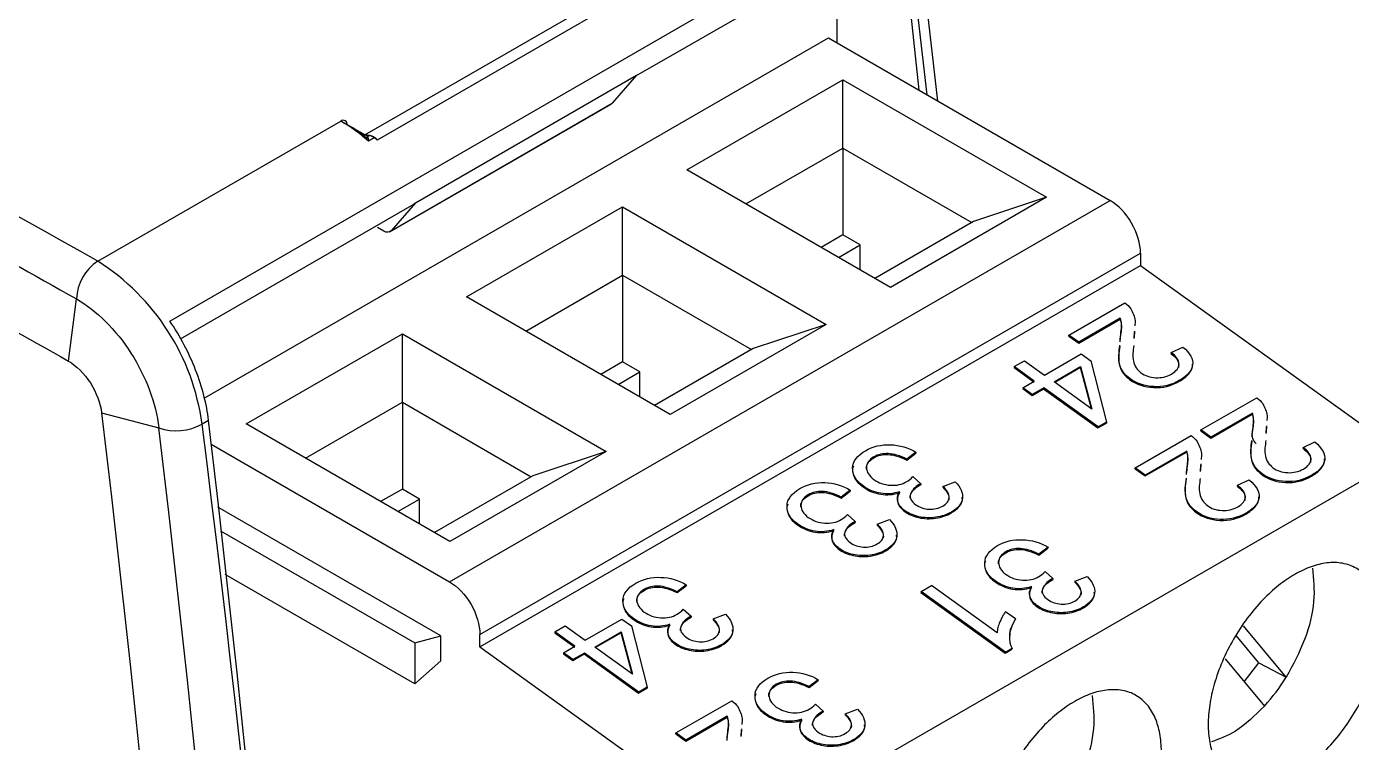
# Model space of a CAD drawing. Header units: millimetres. Extents: x 0 to 432, y 0 to 279.
# Drawn here: x 379.48 to 401.1, y 239.52 to 251.2 of the extents above; entities that cross this region are included whole.
import ezdxf

# ---------------------------------------------------------------- set-up
doc = ezdxf.new("R2010")
doc.units = ezdxf.units.MM

msp = doc.modelspace()

# ---------------------------------------------------------------- linework, layer by layer
for p, q in [((381.822, 246.396), (393.278, 253.009)), ((389.422, 250.396), (393.298, 252.634)), ((392.705, 250.935), (392.705, 252.291)), ((385.002, 249.435), (388.82, 251.639)), ((394.346, 249.987), (394.155, 251.654)), ((388.821, 251.439), (385.204, 249.351)), ((393.907, 251.39), (394.039, 250.165)), ((394.013, 251.451), (394.171, 250.09)), ((382.383, 245.139), (392.564, 251.016)), ((392.564, 251.016), (397.16, 248.363)), ((385.827, 248.328), (389.434, 250.409)), ((389.434, 250.409), (389.035, 249.95)), ((390.251, 248.865), (392.797, 250.335)), ((392.797, 250.335), (396.12, 248.416)), ((392.797, 249.219), (392.797, 250.335)), ((385.41, 247.853), (389.018, 249.936)), ((385.428, 247.868), (389.035, 249.95)), ((380.647, 247.372), (384.607, 249.658)), ((385.049, 249.407), (384.714, 249.596)), ((385.156, 249.387), (385.06, 249.332)), ((391.217, 248.307), (392.797, 249.219)), ((392.797, 249.219), (394.9, 248.005)), ((392.797, 249.219), (392.797, 247.803)), ((393.575, 246.946), (390.251, 248.865)), ((386.383, 242.142), (397.16, 248.363)), ((396.12, 248.416), (393.575, 246.946)), ((396.12, 248.416), (394.929, 248.022)), ((381.994, 246.108), (385.801, 248.306)), ((385.827, 248.328), (385.428, 247.868)), ((385.8, 248.307), (385.827, 248.328)), ((386.659, 246.791), (389.205, 248.261)), ((389.205, 248.261), (392.528, 246.342)), ((389.205, 247.145), (389.205, 248.261)), ((385.311, 247.864), (385.21, 247.922)), ((394.929, 248.022), (393.32, 247.093)), ((392.797, 247.803), (392.444, 247.599)), ((393.08, 247.64), (392.797, 247.803)), ((386.878, 241.285), (397.655, 247.506)), ((392.726, 247.436), (393.08, 247.64)), ((393.08, 247.232), (393.08, 247.64)), ((397.655, 247.506), (397.655, 247.301)), ((386.878, 241.08), (397.655, 247.301)), ((397.655, 247.301), (401.968, 244.2)), ((387.625, 246.234), (389.205, 247.145)), ((389.205, 247.145), (391.308, 245.931)), ((389.205, 247.145), (389.205, 245.73)), ((380.166, 245.745), (380.298, 246.757)), ((389.983, 244.873), (386.659, 246.791)), ((396.486, 246.168), (397.398, 246.694)), ((396.646, 246.037), (397.322, 246.427)), ((397.324, 246.442), (396.648, 246.052)), ((397.324, 246.442), (397.322, 246.427)), ((383.067, 244.718), (385.613, 246.187)), ((385.613, 246.187), (388.936, 244.269)), ((385.613, 245.072), (385.613, 246.187)), ((392.528, 246.342), (389.983, 244.873)), ((392.528, 246.342), (391.337, 245.948)), ((397.549, 246.112), (397.554, 246.219)), ((397.556, 246.234), (397.55, 246.127)), ((396.485, 246.153), (396.486, 246.168)), ((396.485, 246.153), (396.646, 246.037)), ((396.648, 246.052), (396.486, 246.168)), ((396.648, 246.052), (396.646, 246.037)), ((397.32, 246.099), (397.318, 246.084)), ((397.32, 246.059), (397.32, 246.099)), ((398.152, 245.885), (398.345, 245.973)), ((391.337, 245.948), (389.728, 245.02)), ((395.593, 245.653), (395.762, 245.75)), ((395.762, 245.75), (396.09, 245.515)), ((396.09, 245.515), (396.688, 245.86)), ((396.688, 245.86), (396.842, 245.749)), ((396.842, 245.749), (397.1, 244.749)), ((398.152, 245.885), (398.151, 245.869)), ((389.205, 245.73), (388.851, 245.526)), ((389.134, 245.362), (389.488, 245.566)), ((389.488, 245.566), (389.205, 245.73)), ((389.488, 245.158), (389.488, 245.566)), ((395.593, 245.653), (395.591, 245.638)), ((395.591, 245.638), (395.919, 245.402)), ((395.921, 245.417), (395.593, 245.653)), ((396.244, 245.404), (396.676, 245.653)), ((396.674, 245.638), (396.255, 245.396)), ((396.674, 245.638), (396.676, 245.653)), ((396.855, 244.965), (396.674, 245.638)), ((396.676, 245.653), (396.862, 244.96)), ((395.735, 245.31), (395.921, 245.417)), ((396.862, 244.96), (396.244, 245.404)), ((397.483, 245.455), (397.481, 245.44)), ((398.292, 245.43), (398.29, 245.415)), ((395.735, 245.31), (395.733, 245.295)), ((395.733, 245.295), (395.887, 245.184)), ((395.889, 245.199), (395.735, 245.31)), ((395.887, 245.184), (396.073, 245.291)), ((395.889, 245.199), (395.887, 245.184)), ((396.075, 245.306), (395.889, 245.199)), ((396.075, 245.306), (396.073, 245.291)), ((396.073, 245.291), (396.96, 244.653)), ((396.962, 244.669), (396.075, 245.306)), ((398.64, 244.62), (399.551, 245.146)), ((380.708, 244.897), (381.642, 244.654)), ((384.033, 244.16), (385.613, 245.072)), ((385.613, 245.072), (387.716, 243.858)), ((385.613, 245.072), (385.613, 243.656)), ((399.478, 244.894), (398.802, 244.503)), ((399.478, 244.894), (399.476, 244.878)), ((382.452, 244.777), (382.346, 244.716)), ((386.39, 242.799), (383.067, 244.718)), ((396.96, 244.653), (397.099, 244.733)), ((396.962, 244.669), (396.96, 244.653)), ((397.1, 244.749), (396.962, 244.669)), ((397.1, 244.749), (397.099, 244.733)), ((398.8, 244.488), (399.476, 244.878)), ((399.702, 244.563), (399.708, 244.67)), ((399.71, 244.686), (399.704, 244.578)), ((397.569, 244.002), (398.48, 244.528)), ((398.638, 244.605), (398.64, 244.62)), ((398.638, 244.605), (398.8, 244.488)), ((398.802, 244.503), (398.64, 244.62)), ((398.802, 244.503), (398.8, 244.488)), ((399.474, 244.55), (399.472, 244.535)), ((399.473, 244.51), (399.474, 244.55)), ((382.494, 244.387), (386.383, 242.142)), ((388.936, 244.269), (386.39, 242.799)), ((388.936, 244.269), (387.744, 243.874)), ((393.842, 244.129), (393.989, 244.242)), ((393.991, 244.257), (393.844, 244.144)), ((393.991, 244.257), (393.989, 244.242)), ((397.729, 243.87), (398.405, 244.26)), ((398.407, 244.275), (397.731, 243.885)), ((398.407, 244.275), (398.405, 244.26)), ((400.306, 244.336), (400.304, 244.321)), ((400.306, 244.336), (400.498, 244.424)), ((401.968, 244.2), (391.192, 237.979)), ((393.304, 244.181), (393.303, 244.166)), ((393.842, 244.129), (393.844, 244.144)), ((398.632, 243.945), (398.637, 244.052)), ((398.639, 244.067), (398.633, 243.96)), ((387.744, 243.874), (386.136, 242.946)), ((393.942, 243.859), (394.072, 243.743)), ((397.568, 243.986), (397.569, 244.002)), ((397.568, 243.986), (397.729, 243.87)), ((397.731, 243.885), (397.569, 244.002)), ((397.731, 243.885), (397.729, 243.87)), ((398.403, 243.932), (398.401, 243.917)), ((398.402, 243.892), (398.403, 243.932)), ((399.235, 243.718), (399.427, 243.806)), ((399.636, 243.906), (399.635, 243.891)), ((400.446, 243.881), (400.444, 243.866)), ((385.613, 243.656), (385.259, 243.452)), ((385.895, 243.493), (385.613, 243.656)), ((392.771, 243.51), (392.918, 243.624)), ((392.92, 243.639), (392.773, 243.526)), ((392.92, 243.639), (392.918, 243.624)), ((393.13, 243.706), (393.128, 243.691)), ((393.724, 243.612), (393.722, 243.597)), ((394.042, 243.728), (394.041, 243.713)), ((394.072, 243.743), (394.07, 243.727)), ((394.431, 243.7), (394.429, 243.685)), ((394.431, 243.7), (394.63, 243.776)), ((399.235, 243.718), (399.233, 243.703)), ((385.542, 243.289), (385.895, 243.493)), ((385.895, 243.085), (385.895, 243.493)), ((392.233, 243.563), (392.232, 243.548)), ((392.771, 243.51), (392.773, 243.526)), ((386.242, 241.259), (382.605, 243.359)), ((392.872, 243.24), (393.001, 243.124)), ((393.36, 243.081), (393.559, 243.157)), ((393.811, 243.303), (393.81, 243.288)), ((394.57, 243.281), (394.568, 243.266)), ((398.565, 243.288), (398.564, 243.273)), ((399.375, 243.263), (399.373, 243.248)), ((382.647, 242.976), (385.818, 241.146)), ((392.059, 243.088), (392.057, 243.073)), ((392.971, 243.11), (392.97, 243.095)), ((393.001, 243.124), (392.999, 243.109)), ((393.36, 243.081), (393.358, 243.066)), ((392.741, 242.685), (392.739, 242.67)), ((393.499, 242.663), (393.497, 242.648)), ((395.458, 242.633), (395.456, 242.617)), ((395.996, 242.58), (396.143, 242.693)), ((395.996, 242.58), (395.997, 242.595)), ((396.145, 242.708), (395.997, 242.595)), ((396.145, 242.708), (396.143, 242.693)), ((396.096, 242.31), (396.225, 242.194)), ((385.818, 240.476), (382.724, 242.262)), ((390.095, 241.966), (390.242, 242.079)), ((390.244, 242.094), (390.097, 241.981)), ((390.244, 242.094), (390.242, 242.079)), ((394.075, 241.984), (394.244, 242.082)), ((395.314, 241.312), (394.244, 242.082)), ((395.284, 242.157), (395.282, 242.142)), ((396.196, 242.18), (396.194, 242.164)), ((396.225, 242.194), (396.224, 242.179)), ((396.584, 242.151), (396.583, 242.136)), ((396.584, 242.151), (396.784, 242.227)), ((389.558, 242.018), (389.556, 242.003)), ((390.095, 241.966), (390.097, 241.981)), ((394.075, 241.984), (394.073, 241.969)), ((394.073, 241.969), (395.447, 240.981)), ((395.449, 240.996), (394.075, 241.984)), ((390.196, 241.696), (390.325, 241.58)), ((395.613, 241.536), (395.45, 241.653)), ((395.965, 241.754), (395.963, 241.739)), ((396.723, 241.732), (396.722, 241.717)), ((388.1, 241.327), (388.269, 241.425)), ((388.269, 241.425), (388.597, 241.189)), ((388.597, 241.189), (389.195, 241.534)), ((389.195, 241.534), (389.349, 241.423)), ((389.349, 241.423), (389.607, 240.423)), ((389.383, 241.543), (389.381, 241.528)), ((390.296, 241.565), (390.294, 241.55)), ((390.325, 241.58), (390.323, 241.565)), ((390.684, 241.537), (390.682, 241.522)), ((390.684, 241.537), (390.883, 241.613)), ((395.613, 241.536), (395.611, 241.521)), ((400.031, 240.588), (399.333, 241.426)), ((385.818, 241.146), (386.242, 241.259)), ((386.242, 240.852), (386.242, 241.259)), ((386.878, 241.08), (386.878, 241.285)), ((388.1, 241.327), (388.098, 241.312)), ((388.098, 241.312), (388.426, 241.076)), ((388.427, 241.091), (388.1, 241.327)), ((388.751, 241.078), (389.183, 241.327)), ((389.181, 241.312), (388.762, 241.07)), ((389.181, 241.312), (389.183, 241.327)), ((389.361, 240.639), (389.181, 241.312)), ((389.183, 241.327), (389.368, 240.634)), ((399.583, 240.823), (399.214, 241.265)), ((385.818, 241.146), (385.818, 240.476)), ((386.878, 241.08), (391.192, 237.979)), ((388.241, 240.984), (388.427, 241.091)), ((389.368, 240.634), (388.751, 241.078)), ((390.065, 241.14), (390.063, 241.125)), ((390.823, 241.118), (390.821, 241.103)), ((395.447, 240.981), (395.556, 241.044)), ((395.449, 240.996), (395.447, 240.981)), ((395.449, 240.996), (395.558, 241.059)), ((395.558, 241.059), (395.556, 241.044)), ((385.818, 240.476), (386.242, 240.852)), ((388.241, 240.984), (388.24, 240.969)), ((388.24, 240.969), (388.394, 240.858)), ((388.396, 240.873), (388.241, 240.984)), ((388.394, 240.858), (388.58, 240.965)), ((388.396, 240.873), (388.394, 240.858)), ((388.582, 240.98), (388.396, 240.873)), ((388.582, 240.98), (388.58, 240.965)), ((388.58, 240.965), (389.467, 240.328)), ((389.468, 240.343), (388.582, 240.98)), ((399.033, 240.888), (399.675, 240.116)), ((399.347, 240.51), (399.583, 240.823)), ((399.583, 240.823), (400.031, 240.588)), ((389.467, 240.328), (389.605, 240.408)), ((389.468, 240.343), (389.467, 240.328)), ((389.607, 240.423), (389.468, 240.343)), ((389.607, 240.423), (389.605, 240.408)), ((391.711, 240.47), (391.71, 240.455)), ((392.249, 240.417), (392.396, 240.53)), ((392.249, 240.417), (392.251, 240.432)), ((392.398, 240.546), (392.251, 240.432)), ((392.398, 240.546), (392.396, 240.53)), ((390.076, 239.676), (390.987, 240.202)), ((392.35, 240.147), (392.479, 240.031)), ((390.236, 239.544), (390.912, 239.934)), ((390.913, 239.95), (390.238, 239.559)), ((390.913, 239.95), (390.912, 239.934)), ((391.537, 239.994), (391.535, 239.979)), ((392.449, 240.017), (392.448, 240.002)), ((392.479, 240.031), (392.477, 240.016)), ((392.838, 239.988), (392.836, 239.973)), ((392.838, 239.988), (393.037, 240.064)), ((391.138, 239.619), (391.144, 239.726)), ((391.146, 239.742), (391.14, 239.634)), ((390.074, 239.66), (390.076, 239.676)), ((390.074, 239.66), (390.236, 239.544)), ((390.238, 239.559), (390.076, 239.676)), ((390.238, 239.559), (390.236, 239.544)), ((390.908, 239.591), (390.907, 239.551)), ((390.909, 239.606), (390.908, 239.591)), ((390.909, 239.566), (390.909, 239.606)), ((392.219, 239.591), (392.217, 239.576)), ((392.977, 239.569), (392.975, 239.554))]:
    msp.add_line(p, q)
for centre, radius, start, end in [((253.03, 21.681), 259.273, 60.514, 65.23782), ((384.649, 249.606), 0.0665, 351.3372, 128.6579), ((383.274, 247.331), 2.682, 48.252, 60.1945), ((247.479, 6.607), 279.067, 60.47542, 60.56852), ((381.058, 246.732), 0.761, 122.6883, 178.0598), ((378.641, 244.218), 3.738, 7.6495, 57.5367), ((381.923, 245.497), 0.889, 251.5666, 298.3832), ((55.8, 203.36), 329.154, 352.78216, 7.21784), ((397.295, 242.28), 3.217, 317.7295, 328.2738)]:
    msp.add_arc(centre, radius, start, end)
for points in [[(385.035, 249.377), (384.93, 249.462), (384.822, 249.535), (384.714, 249.596)], [(385.035, 249.377), (385.037, 249.383), (385.04, 249.394), (385.046, 249.403), (385.049, 249.407)], [(385.204, 249.351), (385.188, 249.363), (385.172, 249.375), (385.156, 249.387)], [(376.12, 249.067), (377.534, 248.301), (378.884, 247.555), (380.298, 246.757)], [(376.101, 247.993), (377.455, 247.259), (378.81, 246.509), (380.166, 245.745)], [(385.428, 247.868), (385.403, 247.839), (385.357, 247.837), (385.311, 247.864)], [(397.398, 246.694), (397.439, 246.666), (397.472, 246.634), (397.494, 246.599)], [(399.551, 245.146), (399.593, 245.118), (399.625, 245.086), (399.648, 245.05)], [(398.48, 244.528), (398.522, 244.499), (398.554, 244.467), (398.577, 244.432)], [(393.842, 243.777), (393.874, 243.795), (393.907, 243.822), (393.942, 243.859)], [(394.041, 243.713), (394.047, 243.717), (394.057, 243.722), (394.07, 243.727)], [(394.072, 243.743), (394.058, 243.737), (394.049, 243.732), (394.042, 243.728)], [(392.772, 243.158), (392.803, 243.177), (392.836, 243.204), (392.872, 243.24)], [(392.97, 243.095), (392.976, 243.099), (392.986, 243.103), (392.999, 243.109)], [(393.001, 243.124), (392.987, 243.119), (392.978, 243.114), (392.971, 243.11)], [(395.996, 242.228), (396.028, 242.246), (396.061, 242.274), (396.096, 242.31)], [(396.194, 242.164), (396.201, 242.168), (396.21, 242.173), (396.224, 242.179)], [(396.225, 242.194), (396.212, 242.188), (396.202, 242.183), (396.196, 242.18)], [(390.096, 241.614), (390.127, 241.632), (390.161, 241.659), (390.196, 241.696)], [(390.294, 241.55), (390.3, 241.554), (390.31, 241.559), (390.323, 241.565)], [(390.325, 241.58), (390.312, 241.574), (390.302, 241.569), (390.296, 241.565)], [(390.987, 240.202), (391.029, 240.174), (391.061, 240.142), (391.084, 240.106)], [(392.25, 240.065), (392.281, 240.083), (392.314, 240.111), (392.35, 240.147)], [(392.448, 240.002), (392.454, 240.005), (392.464, 240.01), (392.477, 240.016)], [(392.479, 240.031), (392.465, 240.025), (392.456, 240.02), (392.449, 240.017)]]:
    msp.add_open_spline(points, degree=3)
for points, knots in [([(385.002, 249.435), (385.003, 249.435), (385.028, 249.435), (385.072, 249.43), (385.13, 249.413), (385.176, 249.388), (385.196, 249.362), (385.204, 249.351)], [0, 0, 0, 0, 0.0084541, 0.3225507, 0.5458644, 0.7934762, 1, 1, 1, 1]), ([(385.156, 249.387), (385.148, 249.392), (385.132, 249.403), (385.11, 249.415), (385.087, 249.424), (385.071, 249.424), (385.058, 249.417), (385.052, 249.41), (385.049, 249.407)], [0, 0, 0, 0, 0.160821, 0.327235, 0.500678, 0.75058, 0.875257, 1, 1, 1, 1]), ([(385.06, 249.332), (385.06, 249.342), (385.06, 249.362), (385.058, 249.384), (385.056, 249.397), (385.053, 249.409), (385.049, 249.414), (385.042, 249.404), (385.038, 249.386), (385.035, 249.377)], [0, 0, 0, 0, 0.161731, 0.299526, 0.413431, 0.503654, 0.69423, 0.85704, 1, 1, 1, 1]), ([(397.655, 247.506), (397.655, 247.655), (397.601, 247.835), (397.418, 248.152), (397.289, 248.288), (397.16, 248.363)], [0, 0, 0, 0, 0.5, 0.5, 1, 1, 1, 1]), ([(380.298, 246.757), (380.623, 246.574), (380.939, 246.26), (381.433, 245.486), (381.595, 245.053), (381.642, 244.654)], [0, 0, 0, 0, 0.5, 0.5, 1, 1, 1, 1]), ([(382.452, 244.777), (382.421, 245.04), (382.349, 245.32), (382.134, 245.873), (381.991, 246.146), (381.822, 246.396)], [0, 0, 0, 0, 0.5, 0.5, 1, 1, 1, 1]), ([(397.322, 246.427), (397.334, 246.394), (397.34, 246.359), (397.344, 246.282), (397.336, 246.203), (397.318, 246.084)], [-2, -2, -2, -2, -1, -1, 0, 0, 0, 0]), ([(397.32, 246.099), (397.337, 246.218), (397.345, 246.297), (397.342, 246.374), (397.336, 246.409), (397.324, 246.442)], [-2, -2, -2, -2, -1, -1, 0, 0, 0, 0]), ([(397.494, 246.599), (397.527, 246.534), (397.575, 246.441), (397.564, 246.348), (397.561, 246.321)], [0, 0, 0, 0, 0.701106, 1, 1, 1, 1]), ([(397.318, 245.988), (397.301, 245.879), (397.278, 245.729), (397.364, 245.539), (397.443, 245.472), (397.481, 245.44)], [0, 0, 0, 0, 0.579982, 0.795647, 1, 1, 1, 1]), ([(397.483, 245.455), (397.444, 245.487), (397.366, 245.554), (397.28, 245.744), (397.303, 245.894), (397.319, 246.003)], [0, 0, 0, 0, 0.204353, 0.420018, 1, 1, 1, 1]), ([(397.546, 245.997), (397.533, 245.913), (397.515, 245.793), (397.569, 245.638), (397.632, 245.579), (397.661, 245.553)], [0, 0, 0, 0, 0.556852, 0.797435, 1, 1, 1, 1]), ([(398.345, 245.973), (398.461, 245.873), (398.515, 245.777), (398.494, 245.59), (398.423, 245.506), (398.292, 245.43)], [-2, -2, -2, -2, -1, -1, 0, 0, 0, 0]), ([(380.166, 245.745), (380.295, 245.671), (380.425, 245.542), (380.622, 245.234), (380.689, 245.056), (380.708, 244.897)], [0, 0, 0, 0, 0.5, 0.5, 1, 1, 1, 1]), ([(398.151, 245.869), (398.187, 245.84), (398.239, 245.796), (398.272, 245.73), (398.281, 245.683), (398.274, 245.653), (398.271, 245.639)], [0, 0, 0, 0, 0.433784, 0.629662, 0.821969, 1, 1, 1, 1]), ([(398.158, 245.532), (398.239, 245.579), (398.28, 245.634), (398.28, 245.76), (398.237, 245.823), (398.152, 245.885)], [-2, -2, -2, -2, -1, -1, 0, 0, 0, 0]), ([(397.661, 245.553), (397.728, 245.505), (397.808, 245.478), (397.995, 245.468), (398.081, 245.488), (398.158, 245.532)], [-2, -2, -2, -2, -1, -1, 0, 0, 0, 0]), ([(398.29, 245.415), (398.347, 245.452), (398.429, 245.506), (398.486, 245.598), (398.505, 245.654), (398.502, 245.686), (398.501, 245.696)], [0, 0, 0, 0, 0.487622, 0.706311, 0.918347, 1, 1, 1, 1]), ([(397.481, 245.44), (397.589, 245.362), (397.717, 245.319), (398.017, 245.304), (398.158, 245.338), (398.29, 245.415)], [-2, -2, -2, -2, -1, -1, 0, 0, 0, 0]), ([(398.292, 245.43), (398.16, 245.353), (398.019, 245.319), (397.719, 245.335), (397.59, 245.377), (397.483, 245.455)], [-2, -2, -2, -2, -1, -1, 0, 0, 0, 0]), ([(380.708, 244.897), (382.433, 230.276), (383.3, 216.007), (383.3, 188.468), (382.433, 175.2), (380.708, 162.572)], [0, 0, 0, 0, 0.5, 0.5, 1, 1, 1, 1]), ([(399.474, 244.55), (399.491, 244.67), (399.499, 244.748), (399.496, 244.825), (399.489, 244.861), (399.478, 244.894)], [-2, -2, -2, -2, -1, -1, 0, 0, 0, 0]), ([(399.648, 245.05), (399.681, 244.985), (399.728, 244.892), (399.718, 244.8), (399.714, 244.772)], [0, 0, 0, 0, 0.7011063, 1, 1, 1, 1]), ([(382.452, 162.066), (384.185, 174.753), (385.057, 188.084), (385.057, 215.751), (384.185, 230.088), (382.452, 244.777)], [0, 0, 0, 0, 0.5, 0.5, 1, 1, 1, 1]), ([(399.476, 244.878), (399.488, 244.845), (399.494, 244.81), (399.497, 244.733), (399.489, 244.654), (399.472, 244.535)], [-2, -2, -2, -2, -1, -1, 0, 0, 0, 0]), ([(381.642, 162.061), (383.373, 174.731), (384.244, 188.042), (384.244, 215.67), (383.373, 229.986), (381.642, 244.654)], [0, 0, 0, 0, 0.5, 0.5, 1, 1, 1, 1]), ([(399.636, 243.906), (399.598, 243.939), (399.52, 244.005), (399.434, 244.196), (399.457, 244.345), (399.473, 244.454)], [0, 0, 0, 0, 0.204352, 0.420018, 1, 1, 1, 1]), ([(399.469, 244.553), (399.47, 244.542), (399.471, 244.519), (399.482, 244.481), (399.499, 244.447), (399.517, 244.418), (399.53, 244.403), (399.537, 244.396)], [0, 0, 0, 0, 0.224109, 0.441053, 0.666893, 0.836658, 1, 1, 1, 1]), ([(399.7, 244.448), (399.687, 244.364), (399.669, 244.244), (399.722, 244.089), (399.786, 244.03), (399.815, 244.004)], [0, 0, 0, 0, 0.556852, 0.797435, 1, 1, 1, 1]), ([(393.13, 243.706), (393.011, 243.792), (392.954, 243.89), (392.963, 244.111), (393.033, 244.204), (393.167, 244.282)], [-2, -2, -2, -2, -1, -1, 0, 0, 0, 0]), ([(393.167, 244.282), (393.288, 244.352), (393.424, 244.384), (393.727, 244.373), (393.866, 244.333), (393.991, 244.257)], [-2, -2, -2, -2, -1, -1, 0, 0, 0, 0]), ([(393.844, 244.144), (393.729, 244.201), (393.627, 244.231), (393.45, 244.238), (393.372, 244.22), (393.304, 244.181)], [-2, -2, -2, -2, -1, -1, 0, 0, 0, 0]), ([(398.405, 244.26), (398.417, 244.227), (398.423, 244.192), (398.426, 244.115), (398.418, 244.036), (398.401, 243.917)], [-2, -2, -2, -2, -1, -1, 0, 0, 0, 0]), ([(398.403, 243.932), (398.42, 244.051), (398.428, 244.13), (398.425, 244.207), (398.418, 244.242), (398.407, 244.275)], [-2, -2, -2, -2, -1, -1, 0, 0, 0, 0]), ([(398.577, 244.432), (398.61, 244.367), (398.659, 244.269), (398.647, 244.171), (398.643, 244.138)], [0, 0, 0, 0, 0.664652, 1, 1, 1, 1]), ([(399.471, 244.439), (399.455, 244.33), (399.432, 244.181), (399.518, 243.99), (399.597, 243.923), (399.635, 243.891)], [0, 0, 0, 0, 0.579982, 0.795647, 1, 1, 1, 1]), ([(400.304, 244.321), (400.34, 244.291), (400.392, 244.248), (400.426, 244.181), (400.435, 244.134), (400.428, 244.105), (400.425, 244.09)], [0, 0, 0, 0, 0.433785, 0.629664, 0.82197, 1, 1, 1, 1]), ([(400.311, 243.983), (400.393, 244.03), (400.433, 244.085), (400.433, 244.212), (400.391, 244.274), (400.306, 244.336)], [-2, -2, -2, -2, -1, -1, 0, 0, 0, 0]), ([(400.498, 244.424), (400.615, 244.325), (400.668, 244.228), (400.648, 244.041), (400.577, 243.957), (400.446, 243.881)], [-2, -2, -2, -2, -1, -1, 0, 0, 0, 0]), ([(392.973, 244.029), (392.966, 244.014), (392.949, 243.975), (392.962, 243.905), (392.992, 243.828), (393.047, 243.755), (393.101, 243.712), (393.128, 243.691)], [0, 0, 0, 0, 0.129333, 0.352763, 0.566046, 0.778618, 1, 1, 1, 1]), ([(393.186, 243.982), (393.185, 243.985), (393.178, 244.005), (393.189, 244.041), (393.216, 244.105), (393.268, 244.142), (393.303, 244.166)], [0, 0, 0, 0, 0.037452, 0.280138, 0.515064, 1, 1, 1, 1]), ([(393.304, 244.181), (393.224, 244.135), (393.185, 244.077), (393.185, 243.935), (393.226, 243.87), (393.306, 243.812)], [-2, -2, -2, -2, -1, -1, 0, 0, 0, 0]), ([(393.303, 244.166), (393.37, 244.205), (393.448, 244.223), (393.625, 244.216), (393.727, 244.186), (393.842, 244.129)], [-2, -2, -2, -2, -1, -1, 0, 0, 0, 0]), ([(400.444, 243.866), (400.501, 243.903), (400.582, 243.957), (400.639, 244.05), (400.659, 244.105), (400.656, 244.138), (400.655, 244.147)], [0, 0, 0, 0, 0.487622, 0.706311, 0.918347, 1, 1, 1, 1]), ([(393.306, 243.812), (393.384, 243.756), (393.473, 243.725), (393.674, 243.712), (393.764, 243.731), (393.842, 243.777)], [-2, -2, -2, -2, -1, -1, 0, 0, 0, 0]), ([(398.401, 243.821), (398.384, 243.712), (398.361, 243.562), (398.447, 243.372), (398.526, 243.305), (398.564, 243.273)], [0, 0, 0, 0, 0.5799818, 0.7956472, 1, 1, 1, 1]), ([(398.565, 243.288), (398.527, 243.32), (398.449, 243.387), (398.363, 243.578), (398.386, 243.727), (398.402, 243.836)], [0, 0, 0, 0, 0.204352, 0.420019, 1, 1, 1, 1]), ([(398.629, 243.83), (398.616, 243.746), (398.598, 243.626), (398.651, 243.471), (398.715, 243.412), (398.744, 243.386)], [0, 0, 0, 0, 0.556852, 0.797435, 1, 1, 1, 1]), ([(399.427, 243.806), (399.544, 243.706), (399.597, 243.61), (399.577, 243.423), (399.506, 243.339), (399.375, 243.263)], [-2, -2, -2, -2, -1, -1, 0, 0, 0, 0]), ([(399.635, 243.891), (399.742, 243.813), (399.871, 243.771), (400.171, 243.755), (400.312, 243.79), (400.444, 243.866)], [-2, -2, -2, -2, -1, -1, 0, 0, 0, 0]), ([(400.446, 243.881), (400.314, 243.805), (400.172, 243.77), (399.873, 243.786), (399.744, 243.829), (399.636, 243.906)], [-2, -2, -2, -2, -1, -1, 0, 0, 0, 0]), ([(399.815, 244.004), (399.882, 243.956), (399.962, 243.929), (400.149, 243.919), (400.234, 243.939), (400.311, 243.983)], [-2, -2, -2, -2, -1, -1, 0, 0, 0, 0]), ([(392.059, 243.088), (391.94, 243.173), (391.883, 243.271), (391.893, 243.492), (391.962, 243.586), (392.096, 243.663)], [-2, -2, -2, -2, -1, -1, 0, 0, 0, 0]), ([(392.096, 243.663), (392.217, 243.733), (392.353, 243.766), (392.656, 243.755), (392.795, 243.714), (392.92, 243.639)], [-2, -2, -2, -2, -1, -1, 0, 0, 0, 0]), ([(392.232, 243.548), (392.299, 243.587), (392.377, 243.604), (392.554, 243.598), (392.656, 243.567), (392.771, 243.51)], [-2, -2, -2, -2, -1, -1, 0, 0, 0, 0]), ([(392.773, 243.526), (392.658, 243.583), (392.556, 243.613), (392.379, 243.62), (392.301, 243.602), (392.233, 243.563)], [-2, -2, -2, -2, -1, -1, 0, 0, 0, 0]), ([(393.128, 243.691), (393.216, 243.627), (393.312, 243.587), (393.52, 243.555), (393.622, 243.563), (393.722, 243.597)], [-2, -2, -2, -2, -1, -1, 0, 0, 0, 0]), ([(393.724, 243.612), (393.623, 243.579), (393.521, 243.57), (393.314, 243.603), (393.218, 243.642), (393.13, 243.706)], [-2, -2, -2, -2, -1, -1, 0, 0, 0, 0]), ([(393.722, 243.597), (393.688, 243.54), (393.679, 243.485), (393.713, 243.378), (393.751, 243.33), (393.81, 243.288)], [-2, -2, -2, -2, -1, -1, 0, 0, 0, 0]), ([(393.811, 243.303), (393.752, 243.346), (393.714, 243.393), (393.681, 243.5), (393.69, 243.555), (393.724, 243.612)], [-2, -2, -2, -2, -1, -1, 0, 0, 0, 0]), ([(394.042, 243.728), (393.97, 243.687), (393.924, 243.636), (393.883, 243.515), (393.912, 243.457), (393.989, 243.401)], [-2, -2, -2, -2, -1, -1, 0, 0, 0, 0]), ([(393.898, 243.508), (393.897, 243.51), (393.892, 243.528), (393.905, 243.576), (393.944, 243.648), (394.008, 243.691), (394.041, 243.713)], [0, 0, 0, 0, 0.030962, 0.220321, 0.603812, 1, 1, 1, 1]), ([(394.429, 243.378), (394.495, 243.416), (394.529, 243.463), (394.535, 243.572), (394.501, 243.633), (394.431, 243.7)], [-2, -2, -2, -2, -1, -1, 0, 0, 0, 0]), ([(394.429, 243.685), (394.458, 243.654), (394.512, 243.597), (394.536, 243.518), (394.526, 243.478), (394.523, 243.467)], [0, 0, 0, 0, 0.45647, 0.839745, 1, 1, 1, 1]), ([(394.63, 243.776), (394.722, 243.683), (394.762, 243.593), (394.739, 243.419), (394.679, 243.344), (394.57, 243.281)], [-2, -2, -2, -2, -1, -1, 0, 0, 0, 0]), ([(399.233, 243.703), (399.269, 243.673), (399.321, 243.63), (399.355, 243.563), (399.364, 243.516), (399.357, 243.486), (399.354, 243.472)], [0, 0, 0, 0, 0.433785, 0.629664, 0.82197, 1, 1, 1, 1]), ([(399.24, 243.365), (399.322, 243.412), (399.362, 243.467), (399.362, 243.593), (399.32, 243.656), (399.235, 243.718)], [-2, -2, -2, -2, -1, -1, 0, 0, 0, 0]), ([(391.902, 243.411), (391.896, 243.396), (391.878, 243.357), (391.891, 243.287), (391.921, 243.21), (391.976, 243.136), (392.03, 243.094), (392.057, 243.073)], [0, 0, 0, 0, 0.129333, 0.352763, 0.566046, 0.778618, 1, 1, 1, 1]), ([(392.115, 243.364), (392.114, 243.367), (392.107, 243.387), (392.118, 243.423), (392.145, 243.487), (392.197, 243.523), (392.232, 243.548)], [0, 0, 0, 0, 0.037452, 0.280138, 0.515065, 1, 1, 1, 1]), ([(392.233, 243.563), (392.154, 243.517), (392.114, 243.458), (392.114, 243.316), (392.155, 243.252), (392.235, 243.194)], [-2, -2, -2, -2, -1, -1, 0, 0, 0, 0]), ([(393.989, 243.401), (394.051, 243.357), (394.123, 243.332), (394.288, 243.323), (394.362, 243.34), (394.429, 243.378)], [-2, -2, -2, -2, -1, -1, 0, 0, 0, 0]), ([(394.568, 243.266), (394.614, 243.298), (394.702, 243.361), (394.757, 243.457), (394.746, 243.512), (394.744, 243.522)], [0, 0, 0, 0, 0.4617311, 0.8947297, 1, 1, 1, 1]), ([(398.744, 243.386), (398.811, 243.338), (398.891, 243.311), (399.078, 243.301), (399.163, 243.321), (399.24, 243.365)], [-2, -2, -2, -2, -1, -1, 0, 0, 0, 0]), ([(399.373, 243.248), (399.43, 243.285), (399.511, 243.339), (399.568, 243.431), (399.588, 243.487), (399.585, 243.52), (399.584, 243.529)], [0, 0, 0, 0, 0.487622, 0.706311, 0.918348, 1, 1, 1, 1]), ([(392.235, 243.194), (392.313, 243.138), (392.402, 243.107), (392.603, 243.094), (392.693, 243.113), (392.772, 243.158)], [-2, -2, -2, -2, -1, -1, 0, 0, 0, 0]), ([(393.559, 243.157), (393.651, 243.064), (393.691, 242.974), (393.668, 242.801), (393.608, 242.726), (393.499, 242.663)], [-2, -2, -2, -2, -1, -1, 0, 0, 0, 0]), ([(393.81, 243.288), (393.872, 243.243), (393.947, 243.211), (394.125, 243.17), (394.217, 243.167), (394.408, 243.194), (394.493, 243.222), (394.568, 243.266)], [-3, -3, -3, -3, -2, -2, -1, -1, 0, 0, 0, 0]), ([(394.57, 243.281), (394.495, 243.238), (394.41, 243.209), (394.219, 243.182), (394.127, 243.185), (393.949, 243.226), (393.873, 243.259), (393.811, 243.303)], [-3, -3, -3, -3, -2, -2, -1, -1, 0, 0, 0, 0]), ([(398.564, 243.273), (398.672, 243.195), (398.8, 243.153), (399.1, 243.137), (399.241, 243.171), (399.373, 243.248)], [-2, -2, -2, -2, -1, -1, 0, 0, 0, 0]), ([(399.375, 243.263), (399.243, 243.187), (399.101, 243.152), (398.802, 243.168), (398.673, 243.21), (398.565, 243.288)], [-2, -2, -2, -2, -1, -1, 0, 0, 0, 0]), ([(392.057, 243.073), (392.145, 243.009), (392.241, 242.969), (392.449, 242.936), (392.551, 242.945), (392.652, 242.979)], [-2, -2, -2, -2, -1, -1, 0, 0, 0, 0]), ([(392.653, 242.994), (392.553, 242.96), (392.45, 242.952), (392.243, 242.984), (392.147, 243.024), (392.059, 243.088)], [-2, -2, -2, -2, -1, -1, 0, 0, 0, 0]), ([(392.652, 242.979), (392.617, 242.922), (392.608, 242.867), (392.642, 242.76), (392.68, 242.712), (392.739, 242.67)], [-2, -2, -2, -2, -1, -1, 0, 0, 0, 0]), ([(392.741, 242.685), (392.681, 242.727), (392.643, 242.775), (392.61, 242.882), (392.619, 242.937), (392.653, 242.994)], [-2, -2, -2, -2, -1, -1, 0, 0, 0, 0]), ([(392.971, 243.11), (392.899, 243.068), (392.853, 243.017), (392.812, 242.897), (392.841, 242.839), (392.918, 242.783)], [-2, -2, -2, -2, -1, -1, 0, 0, 0, 0]), ([(392.827, 242.889), (392.827, 242.892), (392.821, 242.91), (392.834, 242.958), (392.873, 243.03), (392.937, 243.073), (392.97, 243.095)], [0, 0, 0, 0, 0.030962, 0.220321, 0.603812, 1, 1, 1, 1]), ([(393.358, 242.76), (393.424, 242.798), (393.458, 242.844), (393.464, 242.954), (393.43, 243.015), (393.36, 243.081)], [-2, -2, -2, -2, -1, -1, 0, 0, 0, 0]), ([(393.358, 243.066), (393.387, 243.035), (393.441, 242.979), (393.465, 242.9), (393.455, 242.86), (393.452, 242.848)], [0, 0, 0, 0, 0.45647, 0.839745, 1, 1, 1, 1]), ([(392.918, 242.783), (392.98, 242.739), (393.052, 242.714), (393.217, 242.705), (393.291, 242.722), (393.358, 242.76)], [-2, -2, -2, -2, -1, -1, 0, 0, 0, 0]), ([(393.497, 242.648), (393.543, 242.68), (393.631, 242.742), (393.686, 242.839), (393.675, 242.893), (393.673, 242.904)], [0, 0, 0, 0, 0.461731, 0.89473, 1, 1, 1, 1]), ([(395.284, 242.157), (395.165, 242.243), (395.108, 242.341), (395.117, 242.562), (395.187, 242.656), (395.32, 242.733)], [-2, -2, -2, -2, -1, -1, 0, 0, 0, 0]), ([(395.32, 242.733), (395.442, 242.803), (395.578, 242.835), (395.881, 242.824), (396.019, 242.784), (396.145, 242.708)], [-2, -2, -2, -2, -1, -1, 0, 0, 0, 0]), ([(392.739, 242.67), (392.801, 242.625), (392.876, 242.593), (393.054, 242.552), (393.146, 242.549), (393.337, 242.576), (393.422, 242.604), (393.497, 242.648)], [-3, -3, -3, -3, -2, -2, -1, -1, 0, 0, 0, 0]), ([(393.499, 242.663), (393.424, 242.619), (393.339, 242.591), (393.148, 242.564), (393.056, 242.567), (392.878, 242.608), (392.802, 242.64), (392.741, 242.685)], [-3, -3, -3, -3, -2, -2, -1, -1, 0, 0, 0, 0]), ([(395.339, 242.434), (395.338, 242.436), (395.332, 242.456), (395.343, 242.492), (395.37, 242.557), (395.422, 242.593), (395.456, 242.617)], [0, 0, 0, 0, 0.037452, 0.280138, 0.515064, 1, 1, 1, 1]), ([(395.458, 242.633), (395.378, 242.587), (395.338, 242.528), (395.339, 242.386), (395.379, 242.321), (395.46, 242.263)], [-2, -2, -2, -2, -1, -1, 0, 0, 0, 0]), ([(395.456, 242.617), (395.524, 242.656), (395.602, 242.674), (395.779, 242.667), (395.881, 242.637), (395.996, 242.58)], [-2, -2, -2, -2, -1, -1, 0, 0, 0, 0]), ([(395.997, 242.595), (395.882, 242.652), (395.781, 242.682), (395.603, 242.689), (395.525, 242.671), (395.458, 242.633)], [-2, -2, -2, -2, -1, -1, 0, 0, 0, 0]), ([(395.127, 242.48), (395.12, 242.466), (395.102, 242.426), (395.116, 242.356), (395.145, 242.279), (395.201, 242.206), (395.255, 242.164), (395.282, 242.142)], [0, 0, 0, 0, 0.129333, 0.352763, 0.566046, 0.778617, 1, 1, 1, 1]), ([(400.172, 242.264), (400.261, 242.315), (400.439, 242.399), (400.703, 242.462), (400.954, 242.457), (401.179, 242.375), (401.363, 242.222), (401.492, 242.006), (401.57, 241.746), (401.594, 241.452), (401.57, 241.13), (401.492, 240.78), (401.363, 240.415), (401.179, 240.05), (400.954, 239.707), (400.703, 239.413), (400.439, 239.171), (400.172, 238.988), (399.905, 238.863), (399.641, 238.8), (399.39, 238.804), (399.165, 238.887), (398.981, 239.04), (398.852, 239.256), (398.774, 239.516), (398.75, 239.81), (398.774, 240.132), (398.852, 240.481), (398.981, 240.847), (399.165, 241.212), (399.39, 241.554), (399.641, 241.849), (399.905, 242.091), (400.083, 242.213), (400.172, 242.264)], [0, 0, 0, 0, 0.0299904, 0.0600016, 0.0924793, 0.1249996, 0.1574773, 0.1899976, 0.2199775, 0.2499996, 0.2799795, 0.3100016, 0.3424793, 0.3749996, 0.4074773, 0.4399976, 0.4699775, 0.4999996, 0.5299795, 0.5600016, 0.5924793, 0.6249996, 0.6574773, 0.6899976, 0.7199775, 0.7499996, 0.7799795, 0.8100016, 0.8424793, 0.8749996, 0.9074773, 0.9399976, 0.9699884, 1, 1, 1, 1]), ([(400.457, 242.363), (400.475, 242.189), (400.513, 241.839), (400.359, 241.196), (400.141, 240.791), (400.031, 240.588)], [0, 0, 0, 0, 0.330448, 0.665223, 1, 1, 1, 1]), ([(386.383, 242.142), (386.513, 242.067), (386.642, 241.931), (386.825, 241.614), (386.878, 241.434), (386.878, 241.285)], [0, 0, 0, 0, 0.5, 0.5, 1, 1, 1, 1]), ([(389.383, 241.543), (389.264, 241.629), (389.207, 241.727), (389.217, 241.948), (389.286, 242.042), (389.42, 242.119)], [-2, -2, -2, -2, -1, -1, 0, 0, 0, 0]), ([(389.42, 242.119), (389.541, 242.189), (389.678, 242.221), (389.981, 242.21), (390.119, 242.17), (390.244, 242.094)], [-2, -2, -2, -2, -1, -1, 0, 0, 0, 0]), ([(390.097, 241.981), (389.982, 242.038), (389.88, 242.068), (389.703, 242.075), (389.625, 242.057), (389.558, 242.018)], [-2, -2, -2, -2, -1, -1, 0, 0, 0, 0]), ([(395.282, 242.142), (395.37, 242.079), (395.466, 242.039), (395.673, 242.006), (395.775, 242.015), (395.876, 242.048)], [-2, -2, -2, -2, -1, -1, 0, 0, 0, 0]), ([(395.878, 242.064), (395.777, 242.03), (395.675, 242.021), (395.468, 242.054), (395.372, 242.094), (395.284, 242.157)], [-2, -2, -2, -2, -1, -1, 0, 0, 0, 0]), ([(395.46, 242.263), (395.537, 242.208), (395.626, 242.177), (395.828, 242.163), (395.918, 242.183), (395.996, 242.228)], [-2, -2, -2, -2, -1, -1, 0, 0, 0, 0]), ([(396.196, 242.18), (396.124, 242.138), (396.078, 242.087), (396.037, 241.966), (396.066, 241.908), (396.143, 241.853)], [-2, -2, -2, -2, -1, -1, 0, 0, 0, 0]), ([(396.052, 241.959), (396.051, 241.961), (396.046, 241.979), (396.059, 242.027), (396.098, 242.099), (396.162, 242.142), (396.194, 242.164)], [0, 0, 0, 0, 0.030962, 0.220321, 0.603812, 1, 1, 1, 1]), ([(396.583, 241.829), (396.648, 241.867), (396.683, 241.914), (396.688, 242.023), (396.655, 242.084), (396.584, 242.151)], [-2, -2, -2, -2, -1, -1, 0, 0, 0, 0]), ([(396.583, 242.136), (396.612, 242.105), (396.665, 242.048), (396.69, 241.97), (396.68, 241.93), (396.677, 241.918)], [0, 0, 0, 0, 0.45647, 0.839745, 1, 1, 1, 1]), ([(396.784, 242.227), (396.876, 242.134), (396.916, 242.044), (396.893, 241.87), (396.833, 241.795), (396.723, 241.732)], [-2, -2, -2, -2, -1, -1, 0, 0, 0, 0]), ([(389.226, 241.866), (389.22, 241.852), (389.202, 241.812), (389.215, 241.742), (389.245, 241.665), (389.301, 241.592), (389.354, 241.549), (389.381, 241.528)], [0, 0, 0, 0, 0.129333, 0.352763, 0.566045, 0.778618, 1, 1, 1, 1]), ([(389.439, 241.82), (389.438, 241.822), (389.432, 241.842), (389.443, 241.878), (389.469, 241.942), (389.521, 241.979), (389.556, 242.003)], [0, 0, 0, 0, 0.037452, 0.280138, 0.515064, 1, 1, 1, 1]), ([(389.558, 242.018), (389.478, 241.972), (389.438, 241.914), (389.439, 241.772), (389.479, 241.707), (389.56, 241.649)], [-2, -2, -2, -2, -1, -1, 0, 0, 0, 0]), ([(389.556, 242.003), (389.623, 242.042), (389.701, 242.06), (389.878, 242.053), (389.98, 242.023), (390.095, 241.966)], [-2, -2, -2, -2, -1, -1, 0, 0, 0, 0]), ([(395.876, 242.048), (395.842, 241.992), (395.833, 241.936), (395.866, 241.83), (395.904, 241.782), (395.963, 241.739)], [-2, -2, -2, -2, -1, -1, 0, 0, 0, 0]), ([(395.965, 241.754), (395.906, 241.797), (395.868, 241.845), (395.835, 241.952), (395.843, 242.007), (395.878, 242.064)], [-2, -2, -2, -2, -1, -1, 0, 0, 0, 0]), ([(396.722, 241.717), (396.767, 241.749), (396.856, 241.812), (396.911, 241.909), (396.9, 241.963), (396.898, 241.974)], [0, 0, 0, 0, 0.461731, 0.89473, 1, 1, 1, 1]), ([(389.56, 241.649), (389.637, 241.594), (389.726, 241.562), (389.928, 241.549), (390.017, 241.568), (390.096, 241.614)], [-2, -2, -2, -2, -1, -1, 0, 0, 0, 0]), ([(395.45, 241.653), (395.439, 241.637), (395.416, 241.604), (395.386, 241.548), (395.354, 241.478), (395.325, 241.4), (395.318, 241.34), (395.314, 241.312)], [0, 0, 0, 0, 0.149043, 0.315765, 0.500702, 0.769617, 1, 1, 1, 1]), ([(395.963, 241.739), (396.025, 241.695), (396.101, 241.662), (396.279, 241.622), (396.371, 241.618), (396.562, 241.645), (396.647, 241.674), (396.722, 241.717)], [-3, -3, -3, -3, -2, -2, -1, -1, 0, 0, 0, 0]), ([(396.723, 241.732), (396.648, 241.689), (396.563, 241.661), (396.372, 241.633), (396.28, 241.637), (396.102, 241.677), (396.027, 241.71), (395.965, 241.754)], [-3, -3, -3, -3, -2, -2, -1, -1, 0, 0, 0, 0]), ([(396.143, 241.853), (396.205, 241.808), (396.277, 241.784), (396.442, 241.774), (396.516, 241.791), (396.583, 241.829)], [-2, -2, -2, -2, -1, -1, 0, 0, 0, 0]), ([(389.381, 241.528), (389.47, 241.464), (389.566, 241.424), (389.773, 241.392), (389.875, 241.4), (389.976, 241.434)], [-2, -2, -2, -2, -1, -1, 0, 0, 0, 0]), ([(389.978, 241.449), (389.877, 241.416), (389.775, 241.407), (389.567, 241.44), (389.471, 241.48), (389.383, 241.543)], [-2, -2, -2, -2, -1, -1, 0, 0, 0, 0]), ([(389.976, 241.434), (389.941, 241.377), (389.932, 241.322), (389.966, 241.215), (390.004, 241.167), (390.063, 241.125)], [-2, -2, -2, -2, -1, -1, 0, 0, 0, 0]), ([(390.065, 241.14), (390.006, 241.183), (389.968, 241.231), (389.934, 241.337), (389.943, 241.393), (389.978, 241.449)], [-2, -2, -2, -2, -1, -1, 0, 0, 0, 0]), ([(390.296, 241.565), (390.223, 241.524), (390.177, 241.473), (390.137, 241.352), (390.165, 241.294), (390.242, 241.239)], [-2, -2, -2, -2, -1, -1, 0, 0, 0, 0]), ([(390.152, 241.345), (390.151, 241.347), (390.145, 241.365), (390.158, 241.413), (390.197, 241.485), (390.261, 241.528), (390.294, 241.55)], [0, 0, 0, 0, 0.030962, 0.220321, 0.603812, 1, 1, 1, 1]), ([(390.682, 241.215), (390.748, 241.253), (390.782, 241.3), (390.788, 241.409), (390.754, 241.47), (390.684, 241.537)], [-2, -2, -2, -2, -1, -1, 0, 0, 0, 0]), ([(390.682, 241.522), (390.711, 241.491), (390.765, 241.434), (390.79, 241.355), (390.779, 241.315), (390.776, 241.304)], [0, 0, 0, 0, 0.45647, 0.839745, 1, 1, 1, 1]), ([(390.883, 241.613), (390.975, 241.52), (391.015, 241.43), (390.993, 241.256), (390.932, 241.181), (390.823, 241.118)], [-2, -2, -2, -2, -1, -1, 0, 0, 0, 0]), ([(395.526, 241.247), (395.525, 241.252), (395.509, 241.348), (395.562, 241.437), (395.611, 241.521)], [0, 0, 0, 0, 0.055371, 1, 1, 1, 1]), ([(395.558, 241.059), (395.551, 241.075), (395.537, 241.108), (395.526, 241.16), (395.522, 241.217), (395.525, 241.301), (395.547, 241.41), (395.591, 241.494), (395.613, 241.536)], [0, 0, 0, 0, 0.096572, 0.202466, 0.31879, 0.446379, 0.715916, 1, 1, 1, 1]), ([(390.242, 241.239), (390.304, 241.194), (390.376, 241.169), (390.541, 241.16), (390.616, 241.177), (390.682, 241.215)], [-2, -2, -2, -2, -1, -1, 0, 0, 0, 0]), ([(390.821, 241.103), (390.867, 241.135), (390.956, 241.198), (391.011, 241.295), (390.999, 241.349), (390.997, 241.359)], [0, 0, 0, 0, 0.461731, 0.89473, 1, 1, 1, 1]), ([(390.063, 241.125), (390.125, 241.08), (390.2, 241.048), (390.378, 241.007), (390.47, 241.004), (390.661, 241.031), (390.746, 241.06), (390.821, 241.103)], [-3, -3, -3, -3, -2, -2, -1, -1, 0, 0, 0, 0]), ([(390.823, 241.118), (390.748, 241.075), (390.663, 241.046), (390.472, 241.019), (390.38, 241.023), (390.202, 241.063), (390.127, 241.096), (390.065, 241.14)], [-3, -3, -3, -3, -2, -2, -1, -1, 0, 0, 0, 0]), ([(391.537, 239.994), (391.418, 240.08), (391.361, 240.178), (391.371, 240.399), (391.44, 240.493), (391.574, 240.57)], [-2, -2, -2, -2, -1, -1, 0, 0, 0, 0]), ([(391.574, 240.57), (391.695, 240.64), (391.831, 240.672), (392.134, 240.662), (392.273, 240.621), (392.398, 240.546)], [-2, -2, -2, -2, -1, -1, 0, 0, 0, 0]), ([(391.593, 240.271), (391.592, 240.273), (391.585, 240.293), (391.596, 240.329), (391.623, 240.394), (391.675, 240.43), (391.71, 240.455)], [0, 0, 0, 0, 0.037452, 0.280138, 0.515063, 1, 1, 1, 1]), ([(391.711, 240.47), (391.632, 240.424), (391.592, 240.365), (391.592, 240.223), (391.633, 240.158), (391.713, 240.1)], [-2, -2, -2, -2, -1, -1, 0, 0, 0, 0]), ([(391.71, 240.455), (391.777, 240.493), (391.855, 240.511), (392.032, 240.504), (392.134, 240.474), (392.249, 240.417)], [-2, -2, -2, -2, -1, -1, 0, 0, 0, 0]), ([(392.251, 240.432), (392.136, 240.489), (392.034, 240.52), (391.857, 240.526), (391.779, 240.509), (391.711, 240.47)], [-2, -2, -2, -2, -1, -1, 0, 0, 0, 0]), ([(396.58, 240.19), (396.669, 240.242), (396.846, 240.325), (397.11, 240.388), (397.362, 240.384), (397.587, 240.301), (397.771, 240.148), (397.9, 239.932), (397.978, 239.672), (398.002, 239.378), (397.978, 239.056), (397.9, 238.707), (397.771, 238.341), (397.587, 237.976), (397.362, 237.634), (397.111, 237.339), (396.847, 237.097), (396.58, 236.915), (396.313, 236.789), (396.049, 236.726), (395.798, 236.731), (395.573, 236.813), (395.389, 236.966), (395.259, 237.182), (395.182, 237.442), (395.157, 237.736), (395.182, 238.058), (395.259, 238.408), (395.389, 238.773), (395.573, 239.138), (395.798, 239.481), (396.049, 239.776), (396.313, 240.017), (396.491, 240.139), (396.58, 240.19)], [0, 0, 0, 0, 0.02999, 0.060002, 0.092479, 0.125, 0.157477, 0.189998, 0.219977, 0.25, 0.279979, 0.310002, 0.342479, 0.375, 0.407477, 0.439998, 0.469977, 0.5, 0.529979, 0.560002, 0.592479, 0.625, 0.657477, 0.689998, 0.719977, 0.75, 0.779979, 0.810002, 0.842479, 0.875, 0.907477, 0.939998, 0.969988, 1, 1, 1, 1]), ([(391.38, 240.317), (391.374, 240.303), (391.356, 240.263), (391.369, 240.193), (391.399, 240.116), (391.454, 240.043), (391.508, 240.001), (391.535, 239.979)], [0, 0, 0, 0, 0.129333, 0.352762, 0.566046, 0.778617, 1, 1, 1, 1]), ([(396.865, 240.286), (396.883, 240.113), (396.921, 239.764), (396.767, 239.123), (396.548, 238.717), (396.439, 238.514)], [0, 0, 0, 0, 0.329246, 0.664622, 1, 1, 1, 1]), ([(390.912, 239.934), (390.923, 239.901), (390.93, 239.866), (390.933, 239.789), (390.925, 239.71), (390.908, 239.591)], [-2, -2, -2, -2, -1, -1, 0, 0, 0, 0]), ([(390.909, 239.606), (390.927, 239.726), (390.935, 239.804), (390.932, 239.881), (390.925, 239.917), (390.913, 239.95)], [-2, -2, -2, -2, -1, -1, 0, 0, 0, 0]), ([(391.084, 240.106), (391.116, 240.041), (391.165, 239.943), (391.153, 239.845), (391.149, 239.813)], [0, 0, 0, 0, 0.664652, 1, 1, 1, 1]), ([(391.535, 239.979), (391.623, 239.916), (391.719, 239.876), (391.927, 239.843), (392.029, 239.852), (392.13, 239.886)], [-2, -2, -2, -2, -1, -1, 0, 0, 0, 0]), ([(392.131, 239.901), (392.031, 239.867), (391.928, 239.858), (391.721, 239.891), (391.625, 239.931), (391.537, 239.994)], [-2, -2, -2, -2, -1, -1, 0, 0, 0, 0]), ([(391.713, 240.1), (391.791, 240.045), (391.88, 240.014), (392.081, 240), (392.171, 240.02), (392.25, 240.065)], [-2, -2, -2, -2, -1, -1, 0, 0, 0, 0]), ([(392.449, 240.017), (392.377, 239.975), (392.331, 239.924), (392.29, 239.803), (392.319, 239.745), (392.396, 239.69)], [-2, -2, -2, -2, -1, -1, 0, 0, 0, 0]), ([(392.305, 239.796), (392.305, 239.799), (392.299, 239.816), (392.312, 239.864), (392.351, 239.936), (392.415, 239.98), (392.448, 240.002)], [0, 0, 0, 0, 0.030962, 0.220321, 0.603812, 1, 1, 1, 1]), ([(392.836, 239.667), (392.902, 239.705), (392.936, 239.751), (392.942, 239.861), (392.908, 239.921), (392.838, 239.988)], [-2, -2, -2, -2, -1, -1, 0, 0, 0, 0]), ([(392.836, 239.973), (392.865, 239.942), (392.919, 239.885), (392.943, 239.807), (392.933, 239.767), (392.93, 239.755)], [0, 0, 0, 0, 0.45647, 0.839745, 1, 1, 1, 1]), ([(393.037, 240.064), (393.129, 239.971), (393.169, 239.881), (393.146, 239.707), (393.086, 239.632), (392.977, 239.569)], [-2, -2, -2, -2, -1, -1, 0, 0, 0, 0]), ([(399.675, 240.116), (399.519, 239.962), (399.237, 239.684), (398.943, 239.579), (398.812, 239.532)], [0, 0, 0, 0, 0.551715, 1, 1, 1, 1]), ([(392.13, 239.886), (392.095, 239.829), (392.086, 239.773), (392.12, 239.667), (392.158, 239.619), (392.217, 239.576)], [-2, -2, -2, -2, -1, -1, 0, 0, 0, 0]), ([(392.219, 239.591), (392.159, 239.634), (392.121, 239.682), (392.088, 239.789), (392.097, 239.844), (392.131, 239.901)], [-2, -2, -2, -2, -1, -1, 0, 0, 0, 0]), ([(392.975, 239.554), (393.021, 239.586), (393.109, 239.649), (393.164, 239.746), (393.153, 239.8), (393.151, 239.811)], [0, 0, 0, 0, 0.461731, 0.89473, 1, 1, 1, 1]), ([(392.217, 239.576), (392.279, 239.532), (392.354, 239.499), (392.532, 239.459), (392.624, 239.455), (392.815, 239.482), (392.9, 239.511), (392.975, 239.554)], [-3, -3, -3, -3, -2, -2, -1, -1, 0, 0, 0, 0]), ([(392.977, 239.569), (392.902, 239.526), (392.817, 239.498), (392.626, 239.47), (392.534, 239.474), (392.356, 239.515), (392.28, 239.547), (392.219, 239.591)], [-3, -3, -3, -3, -2, -2, -1, -1, 0, 0, 0, 0]), ([(392.396, 239.69), (392.458, 239.645), (392.53, 239.621), (392.695, 239.611), (392.769, 239.628), (392.836, 239.667)], [-2, -2, -2, -2, -1, -1, 0, 0, 0, 0])]:
    msp.add_open_spline(points, degree=3, knots=knots)

doc.saveas('drawing.dxf')
